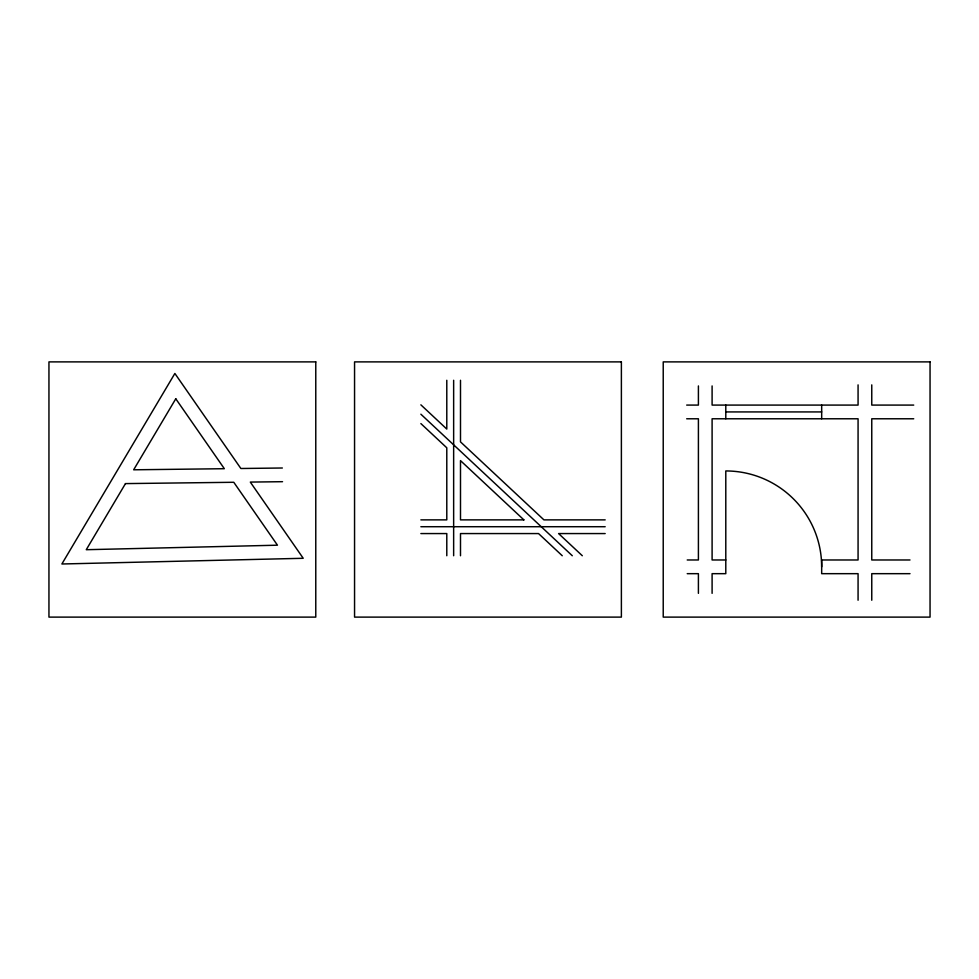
<?xml version="1.0" encoding="UTF-8"?>
<svg xmlns="http://www.w3.org/2000/svg" width="979" height="979" viewBox="0 0 979 979"><rect width="100%" height="100%" fill="white"/><g stroke="black" fill="none" stroke-linecap="round" stroke-linejoin="round"><path stroke-width="1.47" d="M282.368 467.999L240.871 468.5L174.874 373.464L61.873 563.99L303.221 558.287L250.306 482.084L282.539 481.692M686.683 405.086L698.406 405.086L698.406 385.934M913.725 405.086L871.763 405.086L871.763 384.882M725.794 411.926L821.675 411.926M686.683 418.779L698.406 418.779L698.406 559.976L687.221 559.976M913.725 418.779L871.763 418.779L871.763 559.976L910.005 559.976M420.872 519.873L446.791 519.873L446.791 447.807L420.872 423.577M605.181 519.873L543.932 519.873L460.497 441.872L460.497 380.28M420.872 526.714L605.181 526.714M420.872 533.567L446.791 533.567L446.791 555.742M605.181 533.567L558.593 533.567L582.309 555.742M725.794 559.976L712.1 559.976L712.1 418.779L858.069 418.779L858.069 559.976L821.675 559.976L821.675 573.67L858.069 573.67L858.069 600.237M687.221 573.67L698.406 573.67L698.406 593.347M910.005 573.67L871.763 573.67L871.763 600.237M420.872 404.829L446.791 429.059L446.791 380.28M420.872 414.203L572.287 555.742M562.252 555.742L538.536 533.567L460.497 533.567L460.497 555.742M858.069 384.882L858.069 405.086L712.1 405.086L712.1 385.934M821.675 405.086L821.675 418.779M725.794 405.086L725.794 418.779M712.1 593.347L712.1 573.67L725.794 573.67L725.794 470.948A95.881 95.881 0 0 1 821.675 566.817M453.644 380.28L453.644 555.742M125.471 483.602L86.262 549.708L277.461 545.193L233.773 482.28L125.471 483.602M175.779 398.783L133.658 469.798L224.338 468.708L175.779 398.783M315.776 361.887L48.95 361.887L48.95 617.113L315.776 617.113L315.776 361.887M621.384 361.887L354.557 361.887L354.557 617.113L621.384 617.113L621.384 361.887M930.05 361.887L663.224 361.887L663.224 617.113L930.05 617.113L930.05 361.887M523.875 519.873L460.497 519.873L460.497 460.619L523.875 519.873"/></g></svg>
